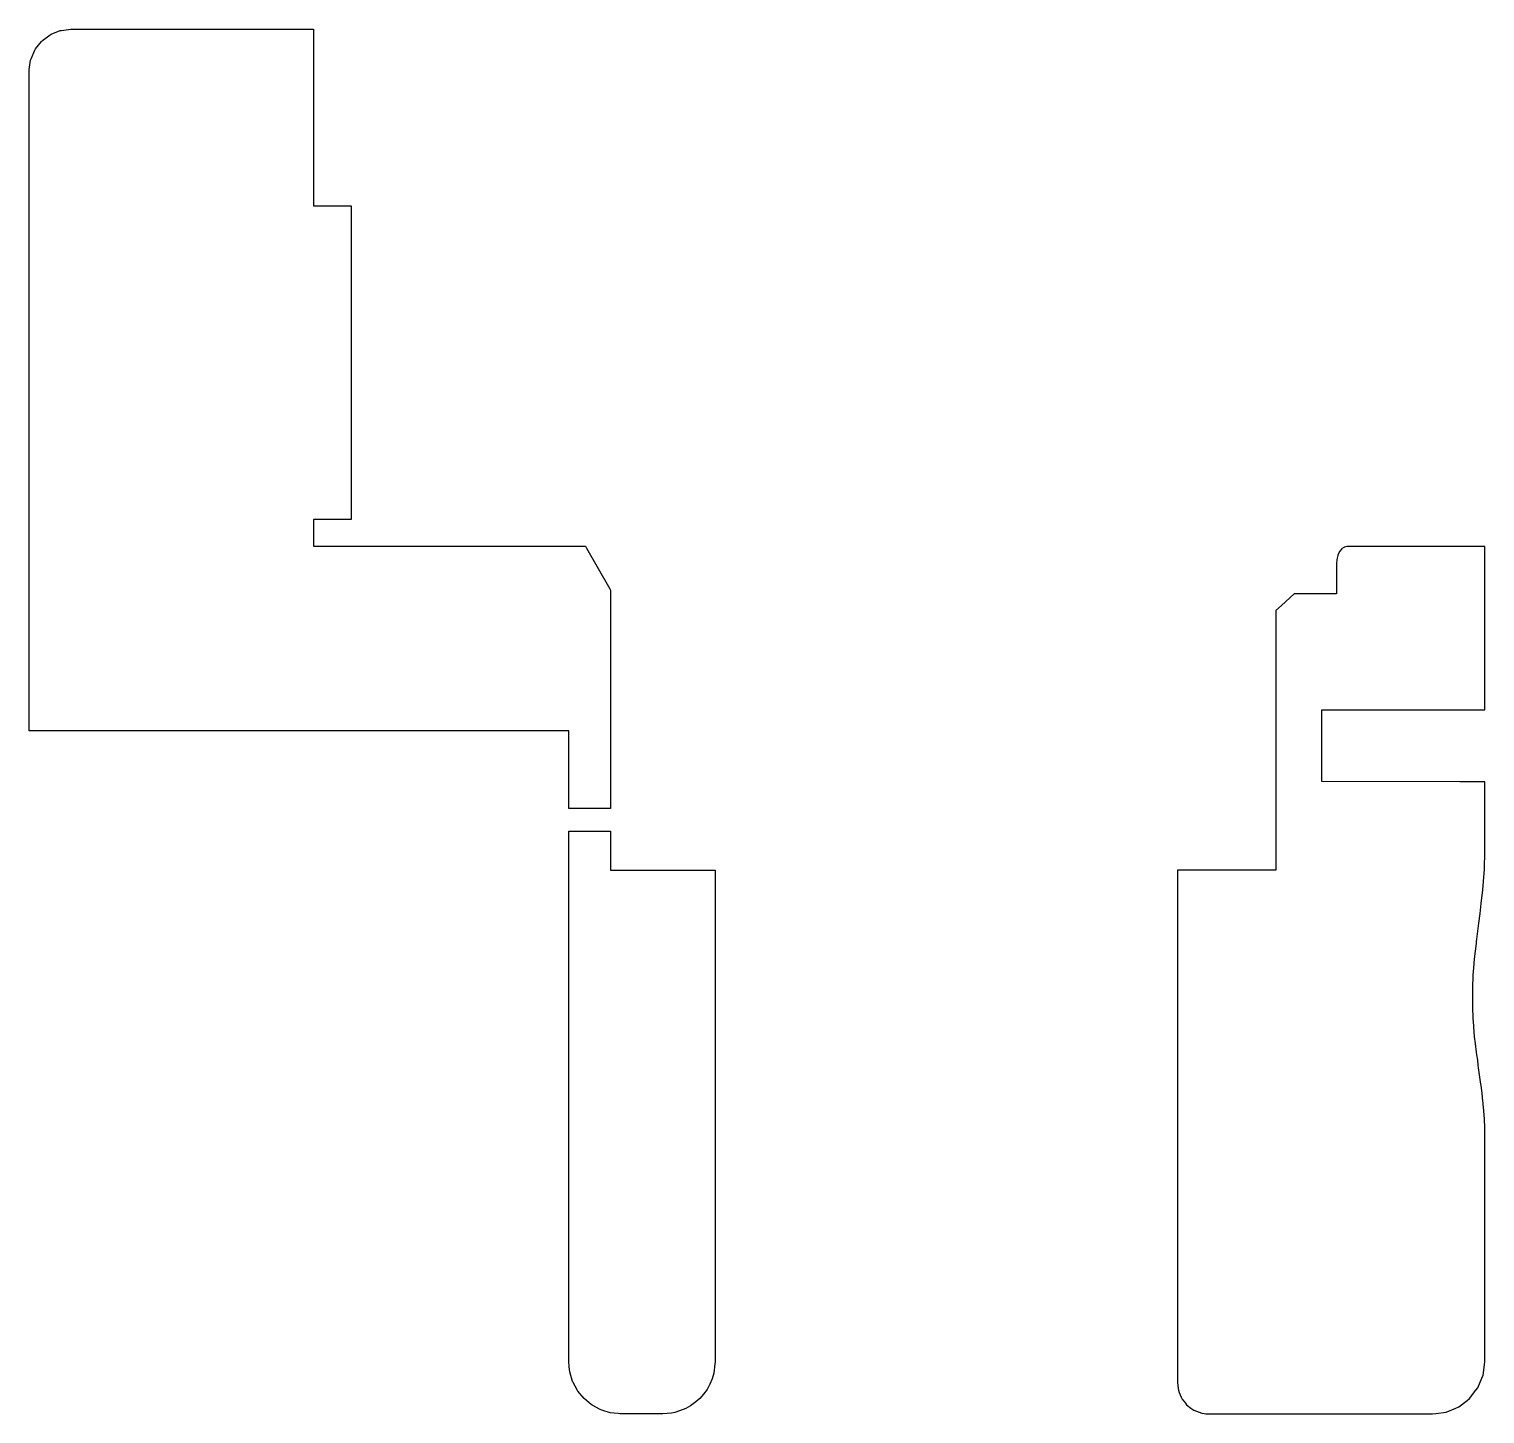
# Model space of a CAD drawing. Header units: metres. Extents: x 2.4 to 72, y -16 to 50.2.
import ezdxf

# ---------------------------------------------------------------- set-up
doc = ezdxf.new("R2010")
doc.units = ezdxf.units.M

msp = doc.modelspace()

# ---------------------------------------------------------------- linework, layer by layer
for p, q in [((3.459, 49.956), (3.882, 50.132)), ((3.882, 50.132), (3.946, 50.14)), ((3.946, 50.14), (4.4, 50.2)), ((4.4, 50.2), (6.219, 50.2)), ((6.219, 50.2), (6.407, 50.2)), ((6.407, 50.2), (6.66, 50.2)), ((6.66, 50.2), (6.981, 50.2)), ((6.981, 50.2), (7.356, 50.2)), ((7.356, 50.2), (7.748, 50.2)), ((7.748, 50.2), (8.086, 50.2)), ((8.086, 50.2), (11.737, 50.2)), ((11.737, 50.2), (11.821, 50.2)), ((11.821, 50.2), (11.961, 50.2)), ((11.961, 50.2), (12.126, 50.2)), ((12.126, 50.2), (12.284, 50.2)), ((12.284, 50.2), (12.414, 50.2)), ((12.414, 50.2), (12.775, 50.2)), ((12.775, 50.2), (12.908, 50.2)), ((12.908, 50.2), (13.002, 50.2)), ((13.002, 50.2), (14.513, 50.2)), ((14.513, 50.2), (14.649, 50.2)), ((14.649, 50.2), (16, 50.2)), ((16, 50.2), (16, 49.572)), ((2.707, 49.251), (2.986, 49.614)), ((2.986, 49.614), (3.036, 49.653)), ((3.036, 49.653), (3.4, 49.932)), ((3.4, 49.932), (3.459, 49.956)), ((16, 49.572), (16, 45.2)), ((2.468, 48.718), (2.493, 48.777)), ((2.493, 48.777), (2.668, 49.2)), ((2.668, 49.2), (2.707, 49.251)), ((2.4, 48.2), (2.408, 48.263)), ((2.4, 47.833), (2.4, 48.2)), ((2.408, 48.263), (2.468, 48.718)), ((2.4, 43.889), (2.4, 47.833)), ((16, 45.2), (16, 43.981)), ((2.4, 43.446), (2.4, 43.889)), ((16, 43.981), (16, 43.874)), ((16, 43.874), (16, 42.584)), ((16, 43.874), (16, 43.874)), ((2.4, 43.348), (2.4, 43.446)), ((2.4, 43.25), (2.4, 43.348)), ((2.4, 42.828), (2.4, 43.25)), ((2.4, 42.728), (2.4, 42.828)), ((2.4, 41.102), (2.4, 42.728)), ((16, 42.584), (16, 42.53)), ((16, 42.53), (16, 41.753)), ((2.4, 40.719), (2.4, 41.102)), ((16, 41.753), (16.776, 41.753)), ((16.776, 41.753), (17.8, 41.753)), ((17.8, 41.753), (17.8, 41.257)), ((17.8, 41.257), (17.8, 40.43)), ((2.4, 40.402), (2.4, 40.719)), ((2.4, 40.163), (2.4, 40.402)), ((17.8, 40.43), (17.8, 39.96)), ((2.4, 36.111), (2.4, 40.163)), ((17.8, 39.96), (17.8, 26.753)), ((2.4, 35.898), (2.4, 36.111)), ((2.4, 35.746), (2.4, 35.898)), ((2.4, 33.678), (2.4, 35.746)), ((2.4, 28.704), (2.4, 33.678)), ((2.4, 24.58), (2.4, 28.704)), ((17.211, 26.753), (16, 26.753)), ((16, 26.753), (16, 25.641)), ((17.606, 26.753), (17.211, 26.753)), ((17.8, 26.753), (17.606, 26.753)), ((16, 25.641), (16, 25.546)), ((16, 25.546), (16, 25.501)), ((16, 25.501), (16, 25.482)), ((16, 25.482), (16, 25.476)), ((16, 25.476), (16.771, 25.476)), ((16.771, 25.476), (18.464, 25.476)), ((18.464, 25.476), (29, 25.476)), ((29, 25.476), (29.047, 25.394)), ((29.047, 25.394), (30.165, 23.445)), ((65.046, 25.22), (64.968, 25.044)), ((65.047, 25.222), (65.046, 25.221)), ((65.046, 25.221), (65.046, 25.22)), ((65.068, 25.249), (65.047, 25.222)), ((65.144, 25.343), (65.068, 25.249)), ((65.15, 25.351), (65.144, 25.343)), ((65.258, 25.423), (65.15, 25.351)), ((65.271, 25.432), (65.258, 25.423)), ((65.286, 25.435), (65.271, 25.432)), ((65.4, 25.459), (65.286, 25.435)), ((66.324, 25.46), (65.4, 25.459)), ((72, 25.46), (66.324, 25.46)), ((72, 25.127), (72, 25.46)), ((72, 19.312), (72, 25.127)), ((2.4, 16.661), (2.4, 24.58)), ((64.902, 24.641), (64.9, 24.604)), ((64.9, 24.604), (64.9, 23.2)), ((64.916, 24.822), (64.902, 24.641)), ((64.92, 24.845), (64.916, 24.822)), ((64.965, 25.033), (64.92, 24.845)), ((64.968, 25.044), (64.965, 25.033)), ((30.165, 23.445), (30.2, 23.384)), ((30.2, 23.384), (30.2, 15.288)), ((62.888, 23.2), (62.276, 22.649)), ((63.375, 23.2), (62.888, 23.2)), ((64.543, 23.2), (63.375, 23.2)), ((64.9, 23.2), (64.543, 23.2)), ((62.276, 22.649), (62, 22.4)), ((62, 22.4), (62, 16.879)), ((72, 17.652), (72, 19.312)), ((64.2, 17.307), (64.2, 17.652)), ((64.2, 17.652), (66.083, 17.652)), ((66.083, 17.652), (72, 17.652)), ((62, 16.879), (62, 16.437)), ((64.2, 16.962), (64.2, 17.307)), ((64.2, 16.739), (64.2, 16.962)), ((64.2, 16.512), (64.2, 16.739)), ((12.874, 16.661), (2.4, 16.661)), ((14.97, 16.661), (12.874, 16.661)), ((28.2, 16.661), (14.97, 16.661)), ((28.2, 16.283), (28.2, 16.661)), ((28.2, 14.759), (28.2, 16.283)), ((62, 16.437), (62, 16.112)), ((62, 16.112), (62, 15.695)), ((64.2, 16.261), (64.2, 16.512)), ((64.2, 16.181), (64.2, 16.261)), ((64.2, 15.939), (64.2, 16.181)), ((62, 15.695), (62, 15.37)), ((62, 15.37), (62, 14.945)), ((64.2, 15.892), (64.2, 15.939)), ((64.2, 15.846), (64.2, 15.892)), ((64.2, 15.603), (64.2, 15.846)), ((64.2, 15.519), (64.2, 15.603)), ((64.2, 15.267), (64.2, 15.519)), ((28.2, 13.777), (28.2, 14.759)), ((30.2, 15.288), (30.2, 14.759)), ((30.2, 14.759), (30.2, 13.777)), ((62, 14.945), (62, 14.486)), ((64.2, 15.026), (64.2, 15.267)), ((64.2, 14.808), (64.2, 15.026)), ((64.2, 14.233), (64.2, 14.808)), ((62, 14.486), (62, 14.05)), ((62, 14.05), (62, 13.676)), ((70.803, 14.22), (64.2, 14.233)), ((72, 14.222), (70.803, 14.22)), ((72, 12.801), (72, 14.222)), ((28.2, 12.941), (28.2, 13.777)), ((30.2, 13.777), (30.2, 12.941)), ((62, 13.676), (62, 10)), ((29.731, 12.941), (28.2, 12.941)), ((30.2, 12.941), (29.731, 12.941)), ((72, 10.913), (72, 12.801)), ((28.2, 11.479), (28.2, 11.858)), ((28.2, 11.858), (28.573, 11.858)), ((28.573, 11.858), (30.2, 11.858)), ((30.2, 11.858), (30.2, 11.69)), ((28.2, 11.019), (28.2, 11.479)), ((30.2, 11.69), (30.2, 11.689)), ((30.2, 11.689), (30.2, 11.533)), ((30.2, 11.533), (30.2, 11.51)), ((30.2, 11.51), (30.2, 10)), ((28.2, 10.28), (28.2, 11.019)), ((71.983, 10.294), (71.992, 10.652)), ((71.992, 10.652), (72, 10.913)), ((72, 10.913), (72, 10.913)), ((28.2, 10.134), (28.2, 10.28)), ((28.2, 10.07), (28.2, 10.134)), ((28.2, 9.982), (28.2, 10.07)), ((28.2, 9.872), (28.2, 9.982)), ((28.2, 9.759), (28.2, 9.872)), ((28.2, 9.677), (28.2, 9.759)), ((30.2, 10), (30.794, 10)), ((30.794, 10), (35.2, 10)), ((35.2, 10), (35.2, 9.526)), ((59.878, 10), (57.3, 10)), ((57.3, 10), (57.3, 9.185)), ((62, 10), (59.878, 10)), ((71.928, 9.446), (71.976, 10.037)), ((71.976, 10.037), (71.983, 10.294)), ((28.2, -13.013), (28.2, 9.677)), ((35.2, 9.526), (35.2, 6.739)), ((57.3, 9.185), (57.3, 8.636)), ((71.822, 8.406), (71.901, 9.059)), ((71.901, 9.059), (71.928, 9.446)), ((57.3, 8.636), (57.3, 7.927)), ((71.773, 7.917), (71.822, 8.406)), ((57.3, 7.927), (57.3, 7.087)), ((71.705, 7.458), (71.773, 7.917)), ((57.3, 7.087), (57.3, 6.193)), ((71.615, 6.687), (71.705, 7.458)), ((35.2, 6.739), (35.2, 5.879)), ((71.508, 5.759), (71.595, 6.488)), ((71.595, 6.488), (71.603, 6.581)), ((71.603, 6.581), (71.615, 6.687)), ((35.2, 5.879), (35.2, 4.857)), ((57.3, 6.193), (57.3, 5.366)), ((71.475, 5.331), (71.508, 5.759)), ((57.3, 5.366), (57.3, 4.726)), ((71.423, 4.351), (71.447, 4.976)), ((71.447, 4.976), (71.475, 5.331)), ((35.2, 4.857), (35.2, 3.741)), ((57.3, 4.726), (57.3, -4.266)), ((71.418, 4.221), (71.423, 4.351)), ((71.42, 3.558), (71.418, 4.221)), ((35.2, 3.741), (35.2, 2.656)), ((71.42, 3.486), (71.42, 3.558)), ((71.447, 2.877), (71.42, 3.486)), ((71.451, 2.759), (71.447, 2.877)), ((35.2, 2.656), (35.2, 1.764)), ((71.492, 2.267), (71.451, 2.759)), ((71.51, 2.033), (71.492, 2.267)), ((35.2, 1.764), (35.2, -6.909)), ((71.55, 1.703), (71.51, 2.033)), ((71.596, 1.299), (71.55, 1.703)), ((71.616, 1.171), (71.596, 1.299)), ((71.656, 0.909), (71.616, 1.171)), ((71.684, 0.674), (71.656, 0.909)), ((71.698, 0.548), (71.684, 0.674)), ((71.748, 0.205), (71.698, 0.548)), ((71.809, -0.23), (71.748, 0.205)), ((71.814, -0.258), (71.809, -0.23)), ((71.82, -0.293), (71.814, -0.258)), ((71.866, -0.685), (71.82, -0.293)), ((71.907, -1.047), (71.866, -0.685)), ((71.916, -1.114), (71.907, -1.047)), ((71.925, -1.178), (71.916, -1.114)), ((71.951, -1.513), (71.925, -1.178)), ((71.982, -1.915), (71.951, -1.513)), ((71.982, -1.918), (71.982, -1.915)), ((71.982, -1.92), (71.982, -1.918)), ((71.993, -2.286), (71.982, -1.92)), ((72, -2.523), (71.993, -2.286)), ((72, -4.445), (72, -2.523)), ((57.3, -4.266), (57.3, -5.473)), ((72, -6.982), (72, -4.445)), ((57.3, -5.473), (57.3, -6.743)), ((35.2, -6.909), (35.2, -7.791)), ((57.3, -6.743), (57.3, -7.929)), ((72, -8.073), (72, -6.982)), ((35.2, -7.791), (35.2, -8.797)), ((57.3, -7.929), (57.3, -8.947)), ((72, -9.254), (72, -8.073)), ((35.2, -8.797), (35.2, -9.786)), ((57.3, -8.947), (57.3, -9.77)), ((72, -10.105), (72, -9.254)), ((35.2, -9.786), (35.2, -10.658)), ((57.3, -9.77), (57.3, -10.409)), ((57.3, -10.409), (57.3, -10.889)), ((72, -10.598), (72, -10.105)), ((35.2, -10.658), (35.2, -11.366)), ((57.3, -10.889), (57.3, -11.236)), ((72, -11.027), (72, -10.598)), ((72, -11.356), (72, -11.027)), ((35.2, -11.366), (35.2, -11.907)), ((57.3, -11.236), (57.3, -11.474)), ((57.3, -11.474), (57.3, -11.726)), ((57.3, -11.726), (57.3, -11.942)), ((72, -11.6), (72, -11.356)), ((72, -11.859), (72, -11.6)), ((35.2, -11.907), (35.2, -12.298)), ((35.2, -12.298), (35.2, -12.567)), ((57.3, -11.942), (57.3, -14.177)), ((72, -11.906), (72, -11.859)), ((72, -13.5), (72, -11.906)), ((28.2, -13.092), (28.2, -13.013)), ((28.2, -13.19), (28.2, -13.092)), ((28.2, -13.28), (28.2, -13.19)), ((35.2, -12.567), (35.2, -12.739)), ((35.2, -12.739), (35.2, -12.835)), ((35.2, -12.739), (35.2, -12.739)), ((35.2, -12.835), (35.2, -13.5)), ((28.2, -13.348), (28.2, -13.28)), ((28.2, -13.396), (28.2, -13.348)), ((28.2, -13.428), (28.2, -13.396)), ((28.2, -13.449), (28.2, -13.428)), ((28.2, -13.463), (28.2, -13.449)), ((28.2, -13.471), (28.2, -13.463)), ((28.2, -13.475), (28.2, -13.471)), ((28.2, -13.5), (28.2, -13.475)), ((28.212, -13.744), (28.2, -13.5)), ((28.212, -13.745), (28.212, -13.744)), ((28.213, -13.749), (28.212, -13.745)), ((28.249, -13.99), (28.213, -13.749)), ((35.159, -13.905), (35.137, -14.052)), ((35.166, -13.757), (35.159, -13.905)), ((35.186, -13.61), (35.166, -13.757)), ((35.199, -13.529), (35.186, -13.61)), ((35.2, -13.5), (35.199, -13.529)), ((71.915, -14.147), (71.98, -13.654)), ((71.98, -13.654), (72, -13.5)), ((28.387, -14.448), (28.249, -13.99)), ((28.394, -14.465), (28.387, -14.448)), ((28.617, -14.882), (28.394, -14.465)), ((34.95, -14.577), (34.816, -14.829)), ((35.053, -14.329), (34.95, -14.577)), ((35.137, -14.052), (35.053, -14.329)), ((57.3, -14.177), (57.3, -14.216)), ((57.3, -14.216), (57.3, -14.5)), ((57.3, -14.5), (57.331, -14.781)), ((71.665, -14.75), (71.855, -14.29)), ((71.855, -14.29), (71.915, -14.147)), ((28.637, -14.908), (28.617, -14.882)), ((28.932, -15.268), (28.637, -14.908)), ((29.268, -15.544), (28.932, -15.268)), ((34.468, -15.268), (34.269, -15.431)), ((34.645, -15.051), (34.468, -15.268)), ((34.816, -14.829), (34.645, -15.051)), ((57.331, -14.781), (57.345, -14.863)), ((57.345, -14.863), (57.382, -14.975)), ((57.382, -14.975), (57.476, -15.201)), ((57.476, -15.201), (57.529, -15.293)), ((57.529, -15.293), (57.682, -15.493)), ((71.145, -15.362), (71.268, -15.268)), ((71.268, -15.268), (71.571, -14.873)), ((71.571, -14.873), (71.665, -14.75)), ((29.327, -15.588), (29.268, -15.544)), ((29.7, -15.788), (29.327, -15.588)), ((29.789, -15.825), (29.7, -15.788)), ((30.183, -15.945), (29.789, -15.825)), ((30.561, -15.982), (30.183, -15.945)), ((30.646, -15.995), (30.561, -15.982)), ((30.7, -16), (30.646, -15.995)), ((32.295, -16), (30.7, -16)), ((32.7, -16), (32.295, -16)), ((33.105, -15.96), (32.7, -16)), ((33.271, -15.932), (33.105, -15.96)), ((33.502, -15.862), (33.271, -15.932)), ((33.804, -15.737), (33.502, -15.862)), ((34.023, -15.62), (33.804, -15.737)), ((34.269, -15.431), (34.023, -15.62)), ((57.682, -15.493), (57.742, -15.563)), ((57.742, -15.563), (57.946, -15.72)), ((57.946, -15.72), (58.084, -15.817)), ((58.084, -15.817), (58.332, -15.92)), ((58.332, -15.92), (58.471, -15.96)), ((58.471, -15.96), (58.489, -15.962)), ((58.489, -15.962), (58.584, -15.979)), ((58.584, -15.979), (58.666, -15.994)), ((58.666, -15.994), (58.677, -15.995)), ((58.677, -15.995), (58.688, -15.996)), ((58.688, -15.996), (58.738, -15.999)), ((58.738, -15.999), (58.749, -15.999)), ((58.749, -15.999), (58.8, -16)), ((58.8, -16), (68.324, -16)), ((68.324, -16), (69.5, -16)), ((69.5, -16), (69.654, -15.98)), ((69.654, -15.98), (70.147, -15.915)), ((70.147, -15.915), (70.607, -15.724)), ((70.607, -15.724), (70.75, -15.665)), ((70.75, -15.665), (71.145, -15.362))]:
    msp.add_line(p, q)

doc.saveas('drawing.dxf')
